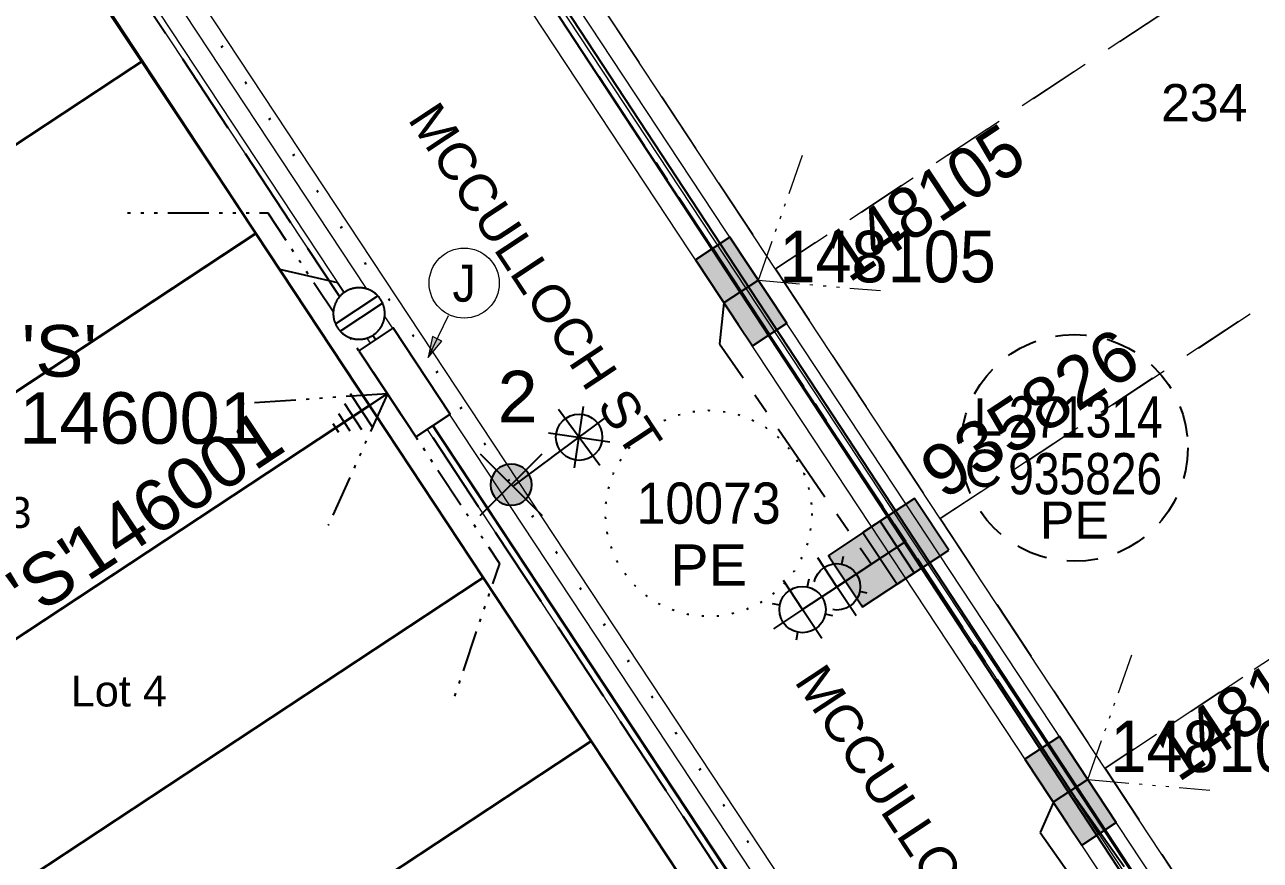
# Model space of a CAD drawing. Header units: metres. Extents: x 302829 to 303440, y 6270651 to 6271380.
# Drawn here: x 303097.1 to 303157, y 6271028.3 to 6271068.9 of the extents above; entities that cross this region are included whole.
import ezdxf
from ezdxf.enums import TextEntityAlignment as Align

# ---------------------------------------------------------------- set-up
doc = ezdxf.new("R2010")
doc.units = ezdxf.units.M
for name, pattern in [('Cable Exist UG', [7, 4, -1, 1, -1]), ('Cable Remove', [1, 0, -1]), ('Dash', [5, 3, -2]), ('DOT', [6.35, 0, -6.35]), ('IE Trench LV', [5.5, 4, -1.5]), ('PHANTOM2', [4.45, 2, -0.5, 0.15, -0.5, 0.15, -0.5, 0.15, -0.5])]:
    doc.linetypes.add(name, pattern=pattern)
doc.layers.get('0').update_dxf_attribs({"color": 6})
doc.layers.add('_User Miscellaneous12', color=252, linetype='Continuous', lineweight=13, plot=False, transparency=0.5)
for name, color, linetype, lineweight in [('_User Miscellaneous5', 151, 'Continuous', 13), ('_User_LV_Exist', 5, 'Continuous', 25), ('_User_SL_Exist', 4, 'Continuous', 25), ('Cadastre Developer_SP_EXT', 96, 'Continuous', 15), ('Cadastre Developer_SP_NEW', 54, 'Continuous', 15), ('Cadastre Roads_SP_EXT', 54, 'Continuous', 15)]:
    doc.layers.add(name, color=color, linetype=linetype, lineweight=lineweight)
for name, color, linetype in [('Equip_LV_NEW', 2, 'Continuous'), ('Equip_SP_SL_EXT', 7, 'Continuous'), ('Mains_LV_New_T84', 2, 'Cable x'), ('Notes', 7, 'Continuous'), ('Notes_LV_MISC', 161, 'Continuous'), ('Notes_SL_MISC', 4, 'Continuous'), ('OH_Details_SP_MISC', 7, 'Continuous'), ('Services_SP_NEW_UG', 2, 'IE Trench LV'), ('SupportsOH_SP_TR_HV_LV_SL_EXT', 7, 'Continuous'), ('SupportsUG_SP_LV_EXT', 7, 'Continuous'), ('SupportsUG_SP_LV_NEW', 2, 'Continuous'), ('SupportsUG_SP_LV_SL_EXT', 7, 'Continuous'), ('Trench_SP_NEW', 2, 'Continuous'), ('UG_Details_SP_MISC', 7, 'Continuous')]:
    doc.layers.add(name, color=color, linetype=linetype)
doc.styles.add('COLUMN_LABEL', font='arial.ttf', dxfattribs={"height": 2})
doc.styles.add('iecARIAL', font='arial.ttf', dxfattribs={"height": 2})
doc.styles.add('ieISOCP', font='arial.ttf', dxfattribs={"height": 1.5})
doc.styles.add('POLE_LABEL', font='arial.ttf', dxfattribs={"height": 2})
doc.styles.add('SL_LABEL', font='arial.ttf', dxfattribs={"height": 2})
doc.styles.get("Standard").update_dxf_attribs({"font": 'arial.ttf'})
doc.linetypes.add('Cable New UG', pattern='A,6,-0.05,["X",Standard,S=1.8,R=0,X=0,Y=-0.94],-1.8', length=7.85)
doc.linetypes.add('Cable x', pattern='A,5,-0.05,["X",Standard,S=1.5,R=0,X=0,Y=-0.75],-1.45', length=6.5)

# ---------------------------------------------------------------- blocks, each defined once
blk = doc.blocks.new('POLE_EXT')
blk.add_hatch(color=256).paths.add_polyline_path([(-1, 0, 1), (1, 0, 1)])
blk.add_lwpolyline([(-1, 0, 1), (1, 0, 1)], format="xyb", close=True)
at = {"flags": 8}
blk.add_attdef('pNumber', text='', height=2, dxfattribs=at).set_placement((2.5, 2.5), align=Align.MIDDLE_CENTER)
at = {"style": 'POLE_LABEL', "flags": 9}
for tag, p in [('STRUCTURE_PLANT_NUMBER', (1.355, 0.028)), ('STREET_CODE', (1.355, -0.2))]:
    blk.add_attdef(tag, text='', height=0.2, dxfattribs=at).set_placement(p, align=Align.MIDDLE_LEFT)
at = {"flags": 9}
for tag, p in [('OWNED_BY', (1.355, -0.4)), ('PARENT', (1.355, -0.6)), ('SPECIAL_USE', (1.355, -0.8)), ('STATE', (1.355, -1)), ('USAGE', (1.355, -1.2)), ('cLV', (1.355, -1.4)), ('hDepth', (1.355, -1.6)), ('hDia', (1.355, -1.8)), ('cHV', (1.355, -2)), ('LBRACKET', (1.355, -2.2)), ('LExisting', (1.355, -2.4)), ('LANTNUMBER', (1.355, -2.6)), ('LOther', (1.355, -2.8)), ('LRemove', (1.355, -3)), ('cLinedev', (1.355, -3.4)), ('LEGEND', (1.355, -3.2)), ('LOCATION', (1.355, -3.6)), ('pExisting', (1.355, -3.8)), ('PFNUMBER', (1.355, -4)), ('NEWPFNUMBER', (1.355, -4.2)), ('pFooting', (1.355, -4.4)), ('pNew', (1.355, -4.6)), ('pRelocate', (1.355, -5)), ('pRemove', (1.355, -5.2)), ('pReplace', (1.355, -5.4)), ('cspan', (1.355, -6)), ('pStay', (1.355, -5.6)), ('pType', (1.355, -5.8)), ('STREETNAME', (1.355, -6.2)), ('SUBURB', (1.355, -6.4)), ('NOTES', (1.355, -6.6)), ('OPERATED_BY', (1.355, -7.014)), ('MAINTAINED_BY', (1.355, -6.814))]:
    blk.add_attdef(tag, text='', height=0.2, dxfattribs=at).set_placement(p, align=Align.MIDDLE_LEFT)
at = {"flags": 1}
blk.add_attdef('Z', (1.355, -7.328), '', height=0.2, dxfattribs=at)
blk = doc.blocks.new('POLE_DEL')
blk.add_hatch(color=256).paths.add_polyline_path([(-1, 0, 1), (1, 0, 1)])
at = {"ltscale": 10}
for p, q in [((-1.5, 1.5), (1.5, -1.5)), ((-1.5, -1.5), (1.5, 1.5))]:
    blk.add_line(p, q, dxfattribs=at)
blk.add_lwpolyline([(-1, 0, 1), (1, 0, 1)], format="xyb", close=True)
at = {"flags": 8}
blk.add_attdef('pNumber', text='', height=2, dxfattribs=at).set_placement((2.5, 2.5), align=Align.MIDDLE_CENTER)
at = {"style": 'POLE_LABEL', "flags": 9}
for tag, p in [('STRUCTURE_PLANT_NUMBER', (1.355, 0.028)), ('STREET_CODE', (1.355, -0.2))]:
    blk.add_attdef(tag, text='', height=0.2, dxfattribs=at).set_placement(p, align=Align.MIDDLE_LEFT)
at = {"flags": 9}
for tag, p in [('OWNED_BY', (1.355, -0.4)), ('PARENT', (1.355, -0.6)), ('SPECIAL_USE', (1.355, -0.8)), ('STATE', (1.355, -1)), ('USAGE', (1.355, -1.2)), ('cLV', (1.355, -1.4)), ('hDepth', (1.355, -1.6)), ('hDia', (1.355, -1.8)), ('cHV', (1.355, -2)), ('LBRACKET', (1.355, -2.2)), ('LExisting', (1.355, -2.4)), ('LANTNUMBER', (1.355, -2.6)), ('LOther', (1.355, -2.8)), ('LRemove', (1.355, -3)), ('cLinedev', (1.355, -3.4)), ('LEGEND', (1.355, -3.2)), ('LOCATION', (1.355, -3.6)), ('pExisting', (1.355, -3.8)), ('PFNUMBER', (1.355, -4)), ('NEWPFNUMBER', (1.355, -4.2)), ('pFooting', (1.355, -4.4)), ('pNew', (1.355, -4.6)), ('pRelocate', (1.355, -5)), ('pRemove', (1.355, -5.2)), ('pReplace', (1.355, -5.4)), ('cspan', (1.355, -6)), ('pStay', (1.355, -5.6)), ('pType', (1.355, -5.8)), ('STREETNAME', (1.355, -6.2)), ('SUBURB', (1.355, -6.4)), ('NOTES', (1.355, -6.6)), ('OPERATED_BY', (1.355, -7.014)), ('MAINTAINED_BY', (1.355, -6.814))]:
    blk.add_attdef(tag, text='', height=0.2, dxfattribs=at).set_placement(p, align=Align.MIDDLE_LEFT)
at = {"flags": 1}
blk.add_attdef('Z', (1.355, -7.328), '', height=0.2, dxfattribs=at)
blk = doc.blocks.new('*U241')
at = {"style": 'SL_LABEL'}
blk.add_attdef('ASSET_NUM', text='', height=1, rotation=36.51151, dxfattribs=at).set_placement((5.031, 4.969), align=Align.MIDDLE_LEFT)
blk.add_attdef('LNUMBER', text='', height=1, rotation=36.51151).set_placement((6.221, 3.361), align=Align.MIDDLE_LEFT)
at = {"flags": 9}
for tag, p in [('LMASTVOCAB', (-6.2, 0)), ('LMAST', (-6, 0)), ('LLAMPVOCAB', (-5.8, 0)), ('LLAMP', (-5.6, 0)), ('LEXIST', (-5.4, 0)), ('LCHARGE3PERCENT', (-5.2, 0)), ('LCHARGE3', (-5, 0)), ('LCHARGE2PERCENT', (-4.8, 0)), ('LCHARGE2', (-4.6, 0)), ('LCHARGE1PERCENT', (-4.4, 0)), ('LCHARGE1', (-4.2, 0)), ('LCATEGORY', (-4, 0)), ('LBRACKETVOCAB', (-3.8, 0)), ('LBRACKET', (-3.6, 0)), ('LKINGHEIGHT', (-3.4, 0)), ('CREPLACE', (-3.2, 0)), ('CREMOVE', (-3, 0)), ('CNUMBER', (-2.8, 0)), ('CNEW', (-2.6, 0)), ('CEXIST', (-2.4, 0)), ('USAGE', (-2.2, 0)), ('STATE', (-2, 0)), ('OWNED_BY', (-1.8, 0)), ('ORIENTATION', (-1.6, 0)), ('OPERATING_VOLTAGE', (-1.4, 0)), ('NO_PHASES', (-1.2, 0)), ('LANTERN_TYPE', (-1, 0)), ('LANTERN_PURPOSE', (-0.8, 0)), ('CONTROL_TYPE', (-0.6, 0)), ('CONSTRUCTED_VOLTAGE', (-0.4, 0))]:
    blk.add_attdef(tag, text='', height=0.001, rotation=270, dxfattribs=at).set_placement(p, align=Align.MIDDLE_LEFT)
at = {"style": 'SL_LABEL', "flags": 9}
blk.add_attdef('STREET_CODE', text='', height=0.001, rotation=270, dxfattribs=at).set_placement((0.001, 0), align=Align.MIDDLE_LEFT)
at = {"flags": 1}
blk.add_attdef('Z', (0, 0), '', height=0.001, rotation=270, dxfattribs=at)
at = {"flags": 9}
for tag, p in [('LNEW', (-1.75, -1.4)), ('LANTNUMBER', (-1.75, -1.4)), ('LOUTREACH', (-1.75, -1.4)), ('LOUTREACHVOCAB', (-1.75, -1.4)), ('LRATECODE', (-1.75, -1.4)), ('LREMOVE', (-1.75, -1.6)), ('LREPLACE', (-1.75, -1.8)), ('NOTES', (-1.75, -1.999)), ('MAINTAINED_BY', (-1.75, -1.999)), ('LTYPE', (-1.75, -2)), ('LTYPEVOCAB', (-1.75, -2.2)), ('SUBURB', (-1.75, -2.249)), ('STREETNAME', (-1.75, -2.249)), ('LOCATION', (-1.75, -2.249)), ('LEGEND', (-1.75, -2.4))]:
    blk.add_attdef(tag, text='', height=0.001, dxfattribs=at).set_placement(p, align=Align.MIDDLE_LEFT)
blk.add_attdef('OPERATED_BY', (-1.75, -2), '', height=0.001, dxfattribs=at)
blk.add_wipeout([(4.571, 3.384), (4.699, 2.159), (4.219, 1.024), (2.994, 0.896), (1.859, 1.376), (1.731, 2.601), (2.211, 3.736), (3.436, 3.864)])
for p, q in [((2.211, 3.736), (3.215, 2.38)), ((2.994, 0.896), (3.436, 3.864)), ((3.215, 2.38), (4.571, 3.384)), ((1.731, 2.601), (4.699, 2.159)), ((0, 0), (3.215, 2.38)), ((3.215, 2.38), (4.219, 1.024))]:
    blk.add_line(p, q)
blk.add_circle((3.215, 2.38), 1.125)
blk = doc.blocks.new('LV_UG_LINKS_CLOSED_NEW')
at = {"layer": 'Equip_LV_NEW'}
for tag, flags, p in [('ACTUAL_STATUS', 9, (3.167, -1.667)), ('CONSTRUCTED_VOLTAGE', 9, (3.167, -1.833)), ('OPERATING_VOLTAGE', 9, (3.167, -2.167)), ('ORIENTATION', 9, (3.167, -2.333)), ('NO_PHASES', 9, (3.167, -2)), ('STATE', 9, (3.167, -2.5)), ('SWITCH_TYPE', 9, (3.167, -2.667)), ('USAGE', 9, (3.167, -2.833)), ('NOTES', 9, (3.167, -3)), ('OWNED_BY', 9, (3.167, -3.167)), ('OPERATED_BY', 9, (3.167, -3.333)), ('MAINTAINED_BY', 9, (3.167, -3.5)), ('NUMBER_OF_PHASES', 9, (3.167, -3.667)), ('TYPE', 9, (3.167, -3.833)), ('Z', 1, (3.167, -4))]:
    blk.add_attdef(tag, text='', height=0.167, dxfattribs=dict(at, flags=flags)).set_placement(p, align=Align.MIDDLE_LEFT)
blk.add_wipeout([(4, 1.25), (3.969, 1.25), (3.939, 1.248), (3.908, 1.247), (3.877, 1.244), (3.847, 1.241), (3.817, 1.236), (3.786, 1.232), (3.756, 1.226), (3.726, 1.22), (3.696, 1.213), (3.667, 1.205), (3.637, 1.196), (3.608, 1.187), (3.579, 1.177), (3.55, 1.166), (3.522, 1.155), (3.493, 1.143), (3.466, 1.13), (3.438, 1.117), (3.411, 1.102), (3.384, 1.088), (3.357, 1.072), (3.331, 1.056), (3.306, 1.039), (3.28, 1.022), (3.255, 1.004), (3.231, 0.985), (3.207, 0.966), (3.184, 0.947), (3.161, 0.926), (3.138, 0.905), (3.116, 0.884), (3.095, 0.862), (3.074, 0.839), (3.053, 0.816), (3.034, 0.793), (3.015, 0.769), (2.996, 0.745), (2.978, 0.72), (2.961, 0.694), (2.944, 0.669), (2.928, 0.643), (2.912, 0.616), (2.898, 0.589), (2.883, 0.562), (2.87, 0.534), (2.857, 0.507), (2.845, 0.478), (2.834, 0.45), (2.823, 0.421), (2.813, 0.392), (2.804, 0.363), (2.795, 0.333), (2.787, 0.304), (2.78, 0.274), (2.774, 0.244), (2.768, 0.214), (2.764, 0.183), (2.759, 0.153), (2.756, 0.123), (2.753, 0.092), (2.752, 0.061), (2.75, 0.031), (2.75, 0), (2.75, -0.031), (2.752, -0.061), (2.753, -0.092), (2.756, -0.123), (2.759, -0.153), (2.764, -0.183), (2.768, -0.214), (2.774, -0.244), (2.78, -0.274), (2.787, -0.304), (2.795, -0.333), (2.804, -0.363), (2.813, -0.392), (2.823, -0.421), (2.834, -0.45), (2.845, -0.478), (2.857, -0.507), (2.87, -0.534), (2.883, -0.562), (2.898, -0.589), (2.912, -0.616), (2.928, -0.643), (2.944, -0.669), (2.961, -0.694), (2.978, -0.72), (2.996, -0.745), (3.015, -0.769), (3.034, -0.793), (3.053, -0.816), (3.074, -0.839), (3.095, -0.862), (3.116, -0.884), (3.138, -0.905), (3.161, -0.926), (3.184, -0.947), (3.207, -0.966), (3.231, -0.985), (3.255, -1.004), (3.28, -1.022), (3.306, -1.039), (3.331, -1.056), (3.357, -1.072), (3.384, -1.088), (3.411, -1.102), (3.438, -1.117), (3.466, -1.13), (3.493, -1.143), (3.522, -1.155), (3.55, -1.166), (3.579, -1.177), (3.608, -1.187), (3.637, -1.196), (3.667, -1.205), (3.696, -1.213), (3.726, -1.22), (3.756, -1.226), (3.786, -1.232), (3.817, -1.236), (3.847, -1.241), (3.877, -1.244), (3.908, -1.247), (3.939, -1.248), (3.969, -1.25), (4, -1.25), (4.031, -1.25), (4.061, -1.248), (4.092, -1.247), (4.123, -1.244), (4.153, -1.241), (4.183, -1.236), (4.214, -1.232), (4.244, -1.226), (4.274, -1.22), (4.304, -1.213), (4.333, -1.205), (4.363, -1.196), (4.392, -1.187), (4.421, -1.177), (4.45, -1.166), (4.478, -1.155), (4.507, -1.143), (4.534, -1.13), (4.562, -1.117), (4.589, -1.102), (4.616, -1.088), (4.643, -1.072), (4.669, -1.056), (4.694, -1.039), (4.72, -1.022), (4.745, -1.004), (4.769, -0.985), (4.793, -0.966), (4.816, -0.947), (4.839, -0.926), (4.862, -0.905), (4.884, -0.884), (4.905, -0.862), (4.926, -0.839), (4.947, -0.816), (4.966, -0.793), (4.985, -0.769), (5.004, -0.745), (5.022, -0.72), (5.039, -0.694), (5.056, -0.669), (5.072, -0.643), (5.088, -0.616), (5.102, -0.589), (5.117, -0.562), (5.13, -0.534), (5.143, -0.507), (5.155, -0.478), (5.166, -0.45), (5.177, -0.421), (5.187, -0.392), (5.196, -0.363), (5.205, -0.333), (5.213, -0.304), (5.22, -0.274), (5.226, -0.244), (5.232, -0.214), (5.236, -0.183), (5.241, -0.153), (5.244, -0.123), (5.247, -0.092), (5.248, -0.061), (5.25, -0.031), (5.25, 0), (5.25, 0.031), (5.248, 0.061), (5.247, 0.092), (5.244, 0.123), (5.241, 0.153), (5.236, 0.183), (5.232, 0.214), (5.226, 0.244), (5.22, 0.274), (5.213, 0.304), (5.205, 0.333), (5.196, 0.363), (5.187, 0.392), (5.177, 0.421), (5.166, 0.45), (5.155, 0.478), (5.143, 0.507), (5.13, 0.534), (5.117, 0.562), (5.102, 0.589), (5.088, 0.616), (5.072, 0.643), (5.056, 0.669), (5.039, 0.694), (5.022, 0.72), (5.004, 0.745), (4.985, 0.769), (4.966, 0.793), (4.947, 0.816), (4.926, 0.839), (4.905, 0.862), (4.884, 0.884), (4.862, 0.905), (4.839, 0.926), (4.816, 0.947), (4.793, 0.966), (4.769, 0.985), (4.745, 1.004), (4.72, 1.022), (4.694, 1.039), (4.669, 1.056), (4.643, 1.072), (4.616, 1.088), (4.589, 1.102), (4.562, 1.117), (4.534, 1.13), (4.507, 1.143), (4.478, 1.155), (4.45, 1.166), (4.421, 1.177), (4.392, 1.187), (4.363, 1.196), (4.333, 1.205), (4.304, 1.213), (4.274, 1.22), (4.244, 1.226), (4.214, 1.232), (4.183, 1.236), (4.153, 1.241), (4.123, 1.244), (4.092, 1.247), (4.061, 1.248), (4.031, 1.25)]).dxf.layer = 'Equip_LV_NEW'
for p, q in [((3.792, 1.232), (3.792, -1.232)), ((4.208, 1.232), (4.208, -1.232))]:
    blk.add_line(p, q, dxfattribs=at)
at = {"layer": 'Equip_LV_NEW', "flags": 128}
blk.add_lwpolyline([(4, 1.25), (3.969, 1.25), (3.939, 1.248), (3.908, 1.247), (3.877, 1.244), (3.847, 1.241), (3.817, 1.236), (3.786, 1.232), (3.756, 1.226), (3.726, 1.22), (3.696, 1.213), (3.667, 1.205), (3.637, 1.196), (3.608, 1.187), (3.579, 1.177), (3.55, 1.166), (3.522, 1.155), (3.493, 1.143), (3.466, 1.13), (3.438, 1.117), (3.411, 1.102), (3.384, 1.088), (3.357, 1.072), (3.331, 1.056), (3.306, 1.039), (3.28, 1.022), (3.255, 1.004), (3.231, 0.985), (3.207, 0.966), (3.184, 0.947), (3.161, 0.926), (3.138, 0.905), (3.116, 0.884), (3.095, 0.862), (3.074, 0.839), (3.053, 0.816), (3.034, 0.793), (3.015, 0.769), (2.996, 0.745), (2.978, 0.72), (2.961, 0.694), (2.944, 0.669), (2.928, 0.643), (2.912, 0.616), (2.898, 0.589), (2.883, 0.562), (2.87, 0.534), (2.857, 0.507), (2.845, 0.478), (2.834, 0.45), (2.823, 0.421), (2.813, 0.392), (2.804, 0.363), (2.795, 0.333), (2.787, 0.304), (2.78, 0.274), (2.774, 0.244), (2.768, 0.214), (2.764, 0.183), (2.759, 0.153), (2.756, 0.123), (2.753, 0.092), (2.752, 0.061), (2.75, 0.031), (2.75, 0), (2.75, -0.031), (2.752, -0.061), (2.753, -0.092), (2.756, -0.123), (2.759, -0.153), (2.764, -0.183), (2.768, -0.214), (2.774, -0.244), (2.78, -0.274), (2.787, -0.304), (2.795, -0.333), (2.804, -0.363), (2.813, -0.392), (2.823, -0.421), (2.834, -0.45), (2.845, -0.478), (2.857, -0.507), (2.87, -0.534), (2.883, -0.562), (2.898, -0.589), (2.912, -0.616), (2.928, -0.643), (2.944, -0.669), (2.961, -0.694), (2.978, -0.72), (2.996, -0.745), (3.015, -0.769), (3.034, -0.793), (3.053, -0.816), (3.074, -0.839), (3.095, -0.862), (3.116, -0.884), (3.138, -0.905), (3.161, -0.926), (3.184, -0.947), (3.207, -0.966), (3.231, -0.985), (3.255, -1.004), (3.28, -1.022), (3.306, -1.039), (3.331, -1.056), (3.357, -1.072), (3.384, -1.088), (3.411, -1.102), (3.438, -1.117), (3.466, -1.13), (3.493, -1.143), (3.522, -1.155), (3.55, -1.166), (3.579, -1.177), (3.608, -1.187), (3.637, -1.196), (3.667, -1.205), (3.696, -1.213), (3.726, -1.22), (3.756, -1.226), (3.786, -1.232), (3.817, -1.236), (3.847, -1.241), (3.877, -1.244), (3.908, -1.247), (3.939, -1.248), (3.969, -1.25), (4, -1.25), (4.031, -1.25), (4.061, -1.248), (4.092, -1.247), (4.123, -1.244), (4.153, -1.241), (4.183, -1.236), (4.214, -1.232), (4.244, -1.226), (4.274, -1.22), (4.304, -1.213), (4.333, -1.205), (4.363, -1.196), (4.392, -1.187), (4.421, -1.177), (4.45, -1.166), (4.478, -1.155), (4.507, -1.143), (4.534, -1.13), (4.562, -1.117), (4.589, -1.102), (4.616, -1.088), (4.643, -1.072), (4.669, -1.056), (4.694, -1.039), (4.72, -1.022), (4.745, -1.004), (4.769, -0.985), (4.793, -0.966), (4.816, -0.947), (4.839, -0.926), (4.862, -0.905), (4.884, -0.884), (4.905, -0.862), (4.926, -0.839), (4.947, -0.816), (4.966, -0.793), (4.985, -0.769), (5.004, -0.745), (5.022, -0.72), (5.039, -0.694), (5.056, -0.669), (5.072, -0.643), (5.088, -0.616), (5.102, -0.589), (5.117, -0.562), (5.13, -0.534), (5.143, -0.507), (5.155, -0.478), (5.166, -0.45), (5.177, -0.421), (5.187, -0.392), (5.196, -0.363), (5.205, -0.333), (5.213, -0.304), (5.22, -0.274), (5.226, -0.244), (5.232, -0.214), (5.236, -0.183), (5.241, -0.153), (5.244, -0.123), (5.247, -0.092), (5.248, -0.061), (5.25, -0.031), (5.25, 0), (5.25, 0.031), (5.248, 0.061), (5.247, 0.092), (5.244, 0.123), (5.241, 0.153), (5.236, 0.183), (5.232, 0.214), (5.226, 0.244), (5.22, 0.274), (5.213, 0.304), (5.205, 0.333), (5.196, 0.363), (5.187, 0.392), (5.177, 0.421), (5.166, 0.45), (5.155, 0.478), (5.143, 0.507), (5.13, 0.534), (5.117, 0.562), (5.102, 0.589), (5.088, 0.616), (5.072, 0.643), (5.056, 0.669), (5.039, 0.694), (5.022, 0.72), (5.004, 0.745), (4.985, 0.769), (4.966, 0.793), (4.947, 0.816), (4.926, 0.839), (4.905, 0.862), (4.884, 0.884), (4.862, 0.905), (4.839, 0.926), (4.816, 0.947), (4.793, 0.966), (4.769, 0.985), (4.745, 1.004), (4.72, 1.022), (4.694, 1.039), (4.669, 1.056), (4.643, 1.072), (4.616, 1.088), (4.589, 1.102), (4.562, 1.117), (4.534, 1.13), (4.507, 1.143), (4.478, 1.155), (4.45, 1.166), (4.421, 1.177), (4.392, 1.187), (4.363, 1.196), (4.333, 1.205), (4.304, 1.213), (4.274, 1.22), (4.244, 1.226), (4.214, 1.232), (4.183, 1.236), (4.153, 1.241), (4.123, 1.244), (4.092, 1.247), (4.061, 1.248), (4.031, 1.25)], close=True, dxfattribs=at)
blk = doc.blocks.new('*U289')
at = {"layer": '_User_LV_Exist'}
for p, q in [((-3, 0.75), (-3, -0.75)), ((-2.5, 1), (-2.5, -1)), ((-4, 0.25), (-4, -0.25)), ((-3.5, 0.5), (-3.5, -0.5))]:
    blk.add_line(p, q, dxfattribs=at)
at = {"width": 0.9}
blk.add_attdef('ASSET_NUM', text='', height=2, dxfattribs=at).set_placement((4, 2), align=Align.MIDDLE_LEFT)
for tag, p, flags in [('SUBURB', (-2, 0), 1), ('STREETNAME', (-1.8, 0), 9), ('PARENT', (-1.6, 0), 9), ('NOTES', (-1.4, 0), 9), ('LOCATION', (-1.2, 0), 9), ('LEGEND', (-1, 0), 9), ('USAGE', (-0.8, 0), 9), ('SUPPORT_TYPE', (-0.6, 0), 9), ('STATE', (-0.4, 0), 9), ('OWNED_BY', (-0.2, 0), 9)]:
    blk.add_attdef(tag, p, '', height=0.2, rotation=270, dxfattribs=dict(flags=flags))
blk.add_wipeout([(1, 2.5), (1, -2.5), (-1, -2.5), (-1, 2.5)])
blk.add_lwpolyline([(-1, 2.5), (-1, -1.25), (-1, 1.25), (-1, -2.5), (1, -2.5), (1, 2.5)], close=True)
at = {"layer": '_User_LV_Exist'}
blk.add_line((-1, 0), (-2.5, 0), dxfattribs=at)
at = {"layer": 'Equip_LV_NEW', "ltscale": 10, "rotation": 89.99999999999997}
blk.add_blockref('LV_UG_LINKS_CLOSED_NEW', (0, 0), dxfattribs=at)
blk = doc.blocks.new('*U277')
blk.add_hatch(color=256).paths.add_polyline_path([(-0.543, 2.637), (-2.212, 1.535), (0.543, -2.637), (2.212, -1.535)])
for p, q in [((-1.377, 2.086), (1.377, -2.086)), ((0.835, 0.551), (-0.835, -0.551))]:
    blk.add_line(p, q)
at = {"ltscale": 10}
blk.add_line((1.377, -2.086), (-1.377, 2.086), dxfattribs=at)
blk.add_lwpolyline([(-2.212, 1.535), (-1.523, 0.492), (-0.146, -1.594), (0.543, -2.637), (2.212, -1.535), (-0.543, 2.637)], close=True)
at = {"width": 0.9, "flags": 8}
blk.add_attdef('ASSET_NUM', text='', height=2, rotation=90, dxfattribs=at).set_placement((6.818, 0.839), align=Align.MIDDLE_LEFT)
for tag, p, flags in [('OWNED_BY', (8.818, -3.361), 9), ('STATE', (8.818, -3.561), 9), ('SUPPORT_TYPE', (8.818, -3.761), 9), ('USAGE', (8.818, -3.961), 9), ('LEGEND', (8.818, -4.161), 9), ('LOCATION', (8.818, -4.361), 9), ('STREETNAME', (8.818, -4.961), 9), ('NOTES', (8.818, -4.561), 9), ('PARENT', (8.818, -4.761), 9), ('SUBURB', (8.818, -5.161), 1)]:
    blk.add_attdef(tag, p, '', height=0.2, dxfattribs=dict(flags=flags))
blk = doc.blocks.new('*U278')
blk.add_hatch(color=256).paths.add_polyline_path([(-0.425, -2.078), (2.078, -0.425), (0.425, 2.078), (-2.078, 0.425)])
blk.add_lwpolyline([(2.078, -0.425), (0.425, 2.078), (-2.078, 0.425), (-0.425, -2.078)], close=True)
at = {"flags": 9}
for tag, p in [('SUBURB', (-1.813, 1.8)), ('NOTES', (-1.813, 2)), ('STREETNAME', (-1.813, 1.6)), ('LOCATION', (-1.813, 1.4)), ('LEGEND', (-1.813, 1.2)), ('OWNED_BY', (-1.813, 0.6)), ('USAGE', (-1.813, 1)), ('STATE', (-1.813, 0.8)), ('COLUMN_TYPE', (-1.813, 0.4))]:
    blk.add_attdef(tag, text='', height=0.2, rotation=180, dxfattribs=at).set_placement(p, align=Align.MIDDLE_LEFT)
at = {"flags": 1}
blk.add_attdef('Z', (-1.813, 2.351), '', height=0.2, rotation=180, dxfattribs=at)
at = {"flags": 9}
for tag, style, p in [('STRUCTURE_PLANT_NUMBER', 'POLE_LABEL', (-1.813, -0.031)), ('STREET_CODE', 'COLUMN_LABEL', (-1.813, 0.2))]:
    blk.add_attdef(tag, text='', height=0.2, rotation=180, dxfattribs=dict(at, style=style)).set_placement(p, align=Align.MIDDLE_LEFT)
at = {"style": 'COLUMN_LABEL', "width": 0.9, "flags": 8}
blk.add_attdef('ASSET_NUM', text='', height=2, rotation=270, dxfattribs=at).set_placement((2, -4), align=Align.MIDDLE_LEFT)
blk = doc.blocks.new('*U299')
at = {"flags": 9}
for tag, p in [('LRATECODE', (-7.4, 0)), ('LOUTREACHVOCAB', (-7.2, 0)), ('LOUTREACH', (-7, 0)), ('LANTNUMBER', (-6.6, 0)), ('LNEW', (-6.4, 0)), ('LMASTVOCAB', (-6.2, 0)), ('LMAST', (-6, 0)), ('LLAMPVOCAB', (-5.8, 0)), ('LLAMP', (-5.6, 0)), ('LEXIST', (-5.4, 0)), ('LCHARGE3PERCENT', (-5.2, 0)), ('LCHARGE3', (-5, 0)), ('LCHARGE2PERCENT', (-4.8, 0)), ('LCHARGE2', (-4.6, 0)), ('LCHARGE1PERCENT', (-4.4, 0)), ('LCHARGE1', (-4.2, 0)), ('LCATEGORY', (-4, 0)), ('LBRACKETVOCAB', (-3.8, 0)), ('LBRACKET', (-3.6, 0)), ('LKINGHEIGHT', (-3.4, 0)), ('CREPLACE', (-3.2, 0)), ('CREMOVE', (-3, 0)), ('CNUMBER', (-2.8, 0)), ('CNEW', (-2.6, 0)), ('CEXIST', (-2.4, 0)), ('USAGE', (-2.2, 0)), ('STATE', (-2, 0)), ('OWNED_BY', (-1.8, 0)), ('ORIENTATION', (-1.6, 0)), ('OPERATING_VOLTAGE', (-1.4, 0)), ('NO_PHASES', (-1.2, 0)), ('LANTERN_TYPE', (-1, 0)), ('LANTERN_PURPOSE', (-0.8, 0)), ('CONTROL_TYPE', (-0.6, 0)), ('CONSTRUCTED_VOLTAGE', (-0.4, 0))]:
    blk.add_attdef(tag, text='', height=0.001, rotation=270, dxfattribs=at).set_placement(p, align=Align.MIDDLE_LEFT)
at = {"style": 'SL_LABEL', "flags": 9}
blk.add_attdef('STREET_CODE', text='', height=0.001, rotation=270, dxfattribs=at).set_placement((0.001, 0), align=Align.MIDDLE_LEFT)
at = {"flags": 1}
blk.add_attdef('Z', (0, 0), '', height=0.001, rotation=270, dxfattribs=at)
at = {"width": 0.9}
blk.add_attdef('LNUMBER', text='', height=1, rotation=213.4515, dxfattribs=at).set_placement((-6.392, -3.024), align=Align.MIDDLE_LEFT)
at = {"flags": 9}
for tag, p in [('LREMOVE', (0, -7.6)), ('LREPLACE', (0, -7.8)), ('LTYPE', (0, -8)), ('LTYPEVOCAB', (0, -8.2)), ('LEGEND', (0, -8.4)), ('SUBURB', (0, -8.6)), ('STREETNAME', (0, -8.8)), ('LOCATION', (0, -9)), ('NOTES', (0, -9.2)), ('MAINTAINED_BY', (0, -9.863))]:
    blk.add_attdef(tag, text='', height=0.001, dxfattribs=at).set_placement(p, align=Align.MIDDLE_LEFT)
blk.add_attdef('OPERATED_BY', (0, -9.607), '', height=0.001, dxfattribs=at)
blk.add_wipeout([(-4.745, -3.135), (-4.807, -1.905), (-4.268, -0.797), (-3.037, -0.735), (-1.93, -1.275), (-1.868, -2.505), (-2.407, -3.613), (-3.638, -3.675)])
for p, q in [((0, 0), (-3.337, -2.205)), ((-3.337, -2.205), (-4.268, -0.797)), ((-3.037, -0.735), (-3.112, -1.103)), ((-4.807, -1.905), (-4.44, -1.98)), ((-3.337, -2.205), (-4.745, -3.135)), ((-2.407, -3.613), (-3.337, -2.205)), ((-1.868, -2.505), (-2.235, -2.43)), ((-3.638, -3.675), (-3.563, -3.307))]:
    blk.add_line(p, q)
blk.add_circle((-3.337, -2.205), 1.125)
blk = doc.blocks.new('*U261')
at = {"linetype": 'Dash', "ltscale": 0.5}
blk.add_circle((0, 0), 5.5, dxfattribs=at)
at = {"char_height": 1.8}
for s, insert, attachment_point in [('L', (-3.5, 1.5), 6), ('C', (-3.5, -1), 6), ('PE', (0, -2.6), 2), ('PE', (0, -2.6), 2)]:
    blk.add_mtext(s, dxfattribs=dict(at, insert=insert, attachment_point=attachment_point))
at = {"width": 0.9}
for tag, p in [('SNUMBER', (-3.25, 1.5)), ('CNUMBER', (-3.25, -1))]:
    blk.add_attdef(tag, text='', height=1.8, dxfattribs=at).set_placement(p, align=Align.MIDDLE_LEFT)
at = {"flags": 1}
blk.add_attdef('Z', (0, 0), '', height=0.2, dxfattribs=at)
blk = doc.blocks.new('*U302')
h = blk.add_hatch(color=256)
h.dxf.hatch_style = 1
h.paths.add_polyline_path([(-1.079, -2.811), (-1.529, -2.593), (-1.738, -3.602)])
blk.add_line((-1.738, -3.602), (-0.761, -1.576))
at = {"flags": 128}
blk.add_lwpolyline([(-1.079, -2.811), (-1.529, -2.593), (-1.738, -3.602), (-1.079, -2.811)], dxfattribs=at)
blk.add_circle((0, 0), 1.7)
at = {"width": 0.9}
blk.add_attdef('CODE', text='', height=1.8, dxfattribs=at).set_placement((0, 0), align=Align.MIDDLE_CENTER)
at = {"flags": 1}
blk.add_attdef('Z', (0, 0), '', height=0.2, dxfattribs=at)
blk = doc.blocks.new('*U337')
at = {"linetype": 'DOT', "ltscale": 0.1}
blk.add_circle((0, 0), 5, dxfattribs=at)
at = {"linetype": 'DOT', "ltscale": 10, "insert": (0, -1.5), "char_height": 2, "attachment_point": 2, "style": 'iecARIAL'}
blk.add_mtext('PE', dxfattribs=at)
at = {"width": 0.9, "flags": 4}
blk.add_attdef('SL14', text='', height=2, dxfattribs=at).set_placement((0, 0.5), align=Align.MIDDLE)
at = {"flags": 1}
blk.add_attdef('Z', (0, 0), '', height=0.2, dxfattribs=at)

msp = doc.modelspace()

# ---------------------------------------------------------------- linework, layer by layer
at = {"layer": '_User Miscellaneous5', "linetype": 'PHANTOM2'}
for points in [[(303132.643, 6271056.471), (303134.781, 6271062.524)], [(303132.643, 6271056.471), (303138.566, 6271055.962)], [(303148.605, 6271032.26), (303150.744, 6271038.312)], [(303148.605, 6271032.26), (303154.528, 6271031.751)]]:
    msp.add_lwpolyline(points, dxfattribs=at)
at = {"layer": '_User_LV_Exist', "color": 2, "linetype": 'Cable New UG', "ltscale": 0.8, "flags": 128}
msp.add_lwpolyline([(303021.913, 6271153.041), (303023.624, 6271150.429), (303031.919, 6271155.739), (303021.836, 6271170.191), (303026.765, 6271173.445), (303033.785, 6271171.874), (303048.579, 6271149.406), (303047.713, 6271146.163), (303053.727, 6271136.773), (303056.988, 6271135.914), (303109.423, 6271057.009), (303112.247, 6271056.361), (303115.491, 6271051.516), (303136.984, 6271018.973)], dxfattribs=at)
at = {"layer": '_User_LV_Exist', "linetype": 'Cable Exist UG', "flags": 128}
msp.add_lwpolyline([(303146.936, 6271031.158), (303146.301, 6271029.694), (303162.463, 6271006.722), (303163.606, 6271004.889), (303172.841, 6271002.743), (303174.408, 6271003.822)], dxfattribs=at)
at = {"layer": 'Cadastre Developer_SP_EXT', "linetype": 'Dash'}
for points in [[(303160.523, 6271092.864), (303125.205, 6271069.535), (303133.465, 6271057.015), (303168.788, 6271080.347), (303160.523, 6271092.864)], [(303168.788, 6271080.347), (303133.465, 6271057.015), (303141.453, 6271044.914), (303176.776, 6271068.246), (303168.788, 6271080.347)], [(303163.352, 6271042.001), (303175.033, 6271049.718), (303184.765, 6271056.145), (303176.776, 6271068.246), (303141.453, 6271044.914), (303149.44, 6271032.811), (303163.352, 6271042.001)], [(303163.352, 6271042.001), (303149.44, 6271032.811), (303165.464, 6271008.529), (303172.307, 6271007.234), (303181.87, 6271013.963), (303163.352, 6271042.001)]]:
    msp.add_lwpolyline(points, close=True, dxfattribs=at)
at = {"layer": 'Cadastre Developer_SP_NEW', "lineweight": 35}
for p, q in [((303078.07, 6271038.785), (303108.281, 6271058.738)), ((303108.281, 6271058.738), (303113.792, 6271050.394)), ((303113.792, 6271050.394), (303083.581, 6271030.441))]:
    msp.add_line(p, q, dxfattribs=at).dxf.unprotected_set("ltscale", 0)
at = {"layer": 'Cadastre Developer_SP_NEW', "lineweight": 35, "const_width": 0.125}
for points in [[(303102.77, 6271067.082), (303072.559, 6271047.13), (303066.78, 6271055.879), (303096.991, 6271075.832), (303102.77, 6271067.082)], [(303072.559, 6271047.13), (303102.77, 6271067.082), (303108.281, 6271058.738), (303078.07, 6271038.785), (303072.559, 6271047.13)], [(303119.303, 6271042.049), (303089.092, 6271022.097), (303083.581, 6271030.441), (303113.792, 6271050.394), (303119.303, 6271042.049)], [(303089.092, 6271022.097), (303119.303, 6271042.049), (303124.538, 6271034.122), (303094.327, 6271014.169), (303089.092, 6271022.097)], [(303094.327, 6271014.169), (303124.538, 6271034.122), (303129.774, 6271026.195), (303099.563, 6271006.242), (303094.327, 6271014.169)]]:
    msp.add_lwpolyline(points, close=True, dxfattribs=at).dxf.unprotected_set("ltscale", 0)
at = {"layer": 'OH_Details_SP_MISC', "color": 7, "linetype": 'Cable Remove', "lineweight": 30, "ltscale": 2, "flags": 128}
msp.add_lwpolyline([(303143.739, 6271011.697), (303120.684, 6271046.554), (303099.1, 6271079.187)], dxfattribs=at)
at = {"layer": 'Services_SP_NEW_UG', "color": 2, "linetype": 'PHANTOM2', "flags": 128}
for points in [[(303114.657, 6271050.965), (303108.88, 6271059.712), (303101.88, 6271059.712)], [(303114.657, 6271050.965), (303107.674, 6271050.477)], [(303114.657, 6271050.965), (303111.795, 6271044.577)], [(303114.657, 6271050.965), (303120.09, 6271042.738), (303117.841, 6271036.109)]]:
    msp.add_lwpolyline(points, dxfattribs=at)
at = {"layer": 'Trench_SP_NEW', "linetype": 'IE Trench LV', "flags": 128}
msp.add_lwpolyline([(303092.606, 6271085.557), (303127.334, 6271032.973), (303150.869, 6270997.338), (303149.165, 6270989.028), (303135.815, 6270980.211), (303119.126, 6270969.189)], dxfattribs=at)

# ---------------------------------------------------------------- block references
at = {"layer": '_User_LV_Exist'}
ref = msp.add_blockref('*U277', (303131.807, 6271055.92), dxfattribs=at)
ref.add_attrib('ASSET_NUM', '148105', dxfattribs={"layer": '0', "height": 2.5, "width": 0.9}).set_placement((303133.659, 6271057.615), align=Align.MIDDLE_LEFT)
ref = msp.add_blockref('*U277', (303147.77, 6271031.709), dxfattribs=at)
ref.add_attrib('ASSET_NUM', '148106', dxfattribs={"layer": '0', "height": 2.5, "width": 0.9}).set_placement((303149.697, 6271033.872), align=Align.MIDDLE_LEFT)
at = {"layer": 'Notes_SL_MISC', "ltscale": 10}
ref = msp.add_blockref('*U261', (303147.955, 6271048.339), dxfattribs=at)
ref.add_attrib('SNUMBER', '271314', dxfattribs={"layer": '0', "ltscale": 10, "height": 2, "width": 0.8}).set_placement((303148.505, 6271048.839), align=Align.CENTER)
ref.add_attrib('CNUMBER', '935826', dxfattribs={"ltscale": 10, "height": 2, "width": 0.8}).set_placement((303148.479, 6271048.089), align=Align.TOP_CENTER)
at = {"layer": 'OH_Details_SP_MISC'}
ref = msp.add_blockref('POLE_DEL', (303120.657, 6271046.554), dxfattribs=at)
ref.add_attrib('ASSET_NUM', '2', dxfattribs={"height": 2.5, "style": 'POLE_LABEL'}).set_placement((303120.001, 6271050.826), align=Align.MIDDLE_LEFT)
at = {"layer": 'SupportsOH_SP_TR_HV_LV_SL_EXT'}
msp.add_blockref('POLE_EXT', (303120.657, 6271046.554), dxfattribs=at)
at = {"layer": 'SupportsUG_SP_LV_EXT'}
ref = msp.add_blockref('*U277', (303131.807, 6271055.92), dxfattribs=at)
ref.add_attrib('ASSET_NUM', '148105', dxfattribs={"layer": '0', "height": 2.5, "rotation": 33.4515, "width": 0.9}).set_placement((303136.34, 6271057.354), align=Align.MIDDLE_LEFT)
ref = msp.add_blockref('*U277', (303147.77, 6271031.709), dxfattribs=at)
ref.add_attrib('ASSET_NUM', '148106', dxfattribs={"layer": '0', "height": 2.5, "rotation": 33.4515, "width": 0.9}).set_placement((303152.303, 6271033.143), align=Align.MIDDLE_LEFT)
at = {"layer": 'SupportsUG_SP_LV_SL_EXT'}
ref = msp.add_blockref('*U278', (303139.786, 6271043.807), dxfattribs=at)
ref.add_attrib('ASSET_NUM', '935826', dxfattribs={"layer": '0', "height": 2.5, "rotation": 33.44564, "style": 'COLUMN_LABEL'}).set_placement((303140.92, 6271046.812), align=Align.MIDDLE_LEFT)

# ---------------------------------------------------------------- texts
at = {"layer": 'Cadastre Developer_SP_EXT'}
msp.add_text('234', height=1.8, dxfattribs=at).set_placement((303152.153, 6271064.178))
at = {"layer": 'Cadastre Developer_SP_NEW', "style": 'ieISOCP'}
for s, p in [('Lot 3', (303092.749, 6271044.457)), ('Lot 4', (303099.313, 6271035.801))]:
    msp.add_text(s, height=1.5, dxfattribs=at).set_placement(p)
at = {"layer": 'Cadastre Roads_SP_EXT'}
msp.add_text('MCCULLOCH ST', height=1.8, rotation=303.46246, dxfattribs=at).set_placement((303134.348, 6271037.021))

# ---------------------------------------------------------------- next in the draw order: block references
at = {"layer": 'Equip_SP_SL_EXT', "linetype": 'Continuous'}
msp.add_blockref('*U241', (303120.736, 6271046.475), dxfattribs=at)

# ---------------------------------------------------------------- next in the draw order: linework, layer by layer
at = {"layer": '_User Miscellaneous12', "color": 5, "flags": 128}
for points in [[(303027.477, 6271042.431), (303086.21, 6270953.506), (303096.388, 6270951.416), (303151.227, 6270987.633), (303153.314, 6270997.81), (303094.525, 6271086.825)], [(303029.146, 6271043.533), (303087.422, 6270955.299), (303095.978, 6270953.542), (303149.434, 6270988.846), (303151.188, 6270997.4), (303092.856, 6271085.722)]]:
    msp.add_lwpolyline(points, dxfattribs=at)
at = {"layer": '_User Miscellaneous12', "color": 1, "flags": 128}
msp.add_lwpolyline([(303028.311, 6271042.982), (303086.816, 6270954.403), (303096.183, 6270952.479), (303150.33, 6270988.24), (303152.251, 6270997.605), (303093.69, 6271086.273)], dxfattribs=at)
at = {"layer": '_User Miscellaneous12', "color": 3, "flags": 128}
msp.add_lwpolyline([(303029.396, 6271043.699), (303087.604, 6270955.568), (303095.916, 6270953.861), (303149.165, 6270989.028), (303150.869, 6270997.338), (303092.606, 6271085.557)], dxfattribs=at)
at = {"layer": '_User Miscellaneous12', "flags": 128}
msp.add_lwpolyline([(303030.826, 6271044.641), (303088.635, 6270957.092), (303095.568, 6270955.668), (303147.641, 6270990.059), (303149.062, 6270996.989), (303091.187, 6271084.62)], dxfattribs=at)
at = {"layer": 'Mains_LV_New_T84', "color": 2, "linetype": 'Cable New UG', "ltscale": 0.8, "flags": 128}
msp.add_lwpolyline([(303021.913, 6271153.041), (303023.624, 6271150.429), (303031.919, 6271155.739), (303021.836, 6271170.191), (303026.765, 6271173.445), (303033.785, 6271171.874), (303109.423, 6271057.009), (303112.247, 6271056.361), (303115.491, 6271051.516), (303136.984, 6271018.973)], dxfattribs=at)

# ---------------------------------------------------------------- next in the draw order: block references
at = {"layer": 'SupportsUG_SP_LV_NEW'}
ref = msp.add_blockref('*U289', (303115.491, 6271051.516), dxfattribs=dict(at, rotation=33.46466788238853))
ref.add_attrib('ASSET_NUM', '146001', dxfattribs={"layer": '0', "height": 2.5, "rotation": 33.46467}).set_placement((303099.426, 6271042.871), align=Align.MIDDLE_LEFT)

# ---------------------------------------------------------------- next in the draw order: linework, layer by layer
at = {"layer": '_User Miscellaneous12', "flags": 128}
for points in [[(303193.325, 6271022.024), (303172.307, 6271007.234), (303165.464, 6271008.529), (303089.264, 6271123.994)], [(303193.9, 6271021.206), (303172.537, 6271006.173), (303164.862, 6271007.625), (303088.429, 6271123.443)], [(303194.476, 6271020.389), (303172.766, 6271005.112), (303164.261, 6271006.721), (303087.594, 6271122.893)], [(303194.303, 6271020.634), (303172.697, 6271005.43), (303164.441, 6271006.992), (303087.845, 6271123.058)], [(303195.051, 6271019.571), (303172.996, 6271004.05), (303163.659, 6271005.817), (303086.76, 6271122.342)]]:
    msp.add_lwpolyline(points, dxfattribs=at)

# ---------------------------------------------------------------- next in the draw order: texts
at = {"layer": '_User Miscellaneous5', "insert": (303095.979, 6271042.06), "char_height": 2.5, "attachment_point": 1, "rotation": 33.4316, "style": 'ieISOCP'}
msp.add_mtext_dynamic_manual_height_columns("'S'", width=2.44742, gutter_width=7.5, heights=[0], dxfattribs=at)
at = {"layer": '_User_LV_Exist'}
msp.add_text('MCCULLOCH ST', height=1.8, rotation=303.46246, dxfattribs=at).set_placement((303115.611, 6271064.273))

# ---------------------------------------------------------------- next in the draw order: block references
at = {"layer": 'Equip_SP_SL_EXT'}
msp.add_blockref('*U299', (303139.786, 6271043.807), dxfattribs=at)

# ---------------------------------------------------------------- next in the draw order: linework, layer by layer
at = {"layer": 'UG_Details_SP_MISC'}
for p, q in [((303164.075, 6271007.548), (303109.94, 6271090.013)), ((303163.785, 6271007.116), (303109.539, 6271089.749))]:
    msp.add_line(p, q, dxfattribs=at)

# ---------------------------------------------------------------- next in the draw order: block references
at = {"layer": '_User_LV_Exist'}
ref = msp.add_blockref('*U289', (303115.491, 6271051.516), dxfattribs=dict(at, rotation=33.46466788238853))
ref.add_attrib('ASSET_NUM', '146001', dxfattribs={"layer": '0', "height": 2.5}).set_placement((303096.82, 6271049.789), align=Align.MIDDLE_LEFT)
at = {"layer": '_User_SL_Exist'}
msp.add_blockref('*U299', (303138.118, 6271042.704), dxfattribs=at)

# ---------------------------------------------------------------- next in the draw order: linework, layer by layer
at = {"layer": '_User_LV_Exist', "linetype": 'Cable Exist UG', "flags": 128}
for points in [[(303109.485, 6271089.713), (303147.77, 6271031.709), (303164.842, 6271007.629), (303173.368, 6271005.746), (303194.303, 6271020.634)], [(303130.973, 6271055.369), (303130.76, 6271053.381), (303138.118, 6271042.704)]]:
    msp.add_lwpolyline(points, dxfattribs=at)

# ---------------------------------------------------------------- next in the draw order: block references
at = {"layer": '_User Miscellaneous5'}
msp.add_blockref('*U302', (303118.381, 6271056.328), dxfattribs=at).add_auto_attribs({'CODE': 'J'})
at = {"layer": '_User_SL_Exist'}
msp.add_blockref('*U278', (303138.118, 6271042.704), dxfattribs=at)
at = {"layer": 'Notes', "ltscale": 10}
ref = msp.add_blockref('*U337', (303130.23, 6271045.161), dxfattribs=at)
ref.add_attrib('SL14', '10073', dxfattribs={"layer": '0', "ltscale": 10, "height": 2, "width": 0.9}).set_placement((303130.23, 6271045.661), align=Align.MIDDLE)

# ---------------------------------------------------------------- next in the draw order: texts
at = {"layer": 'Notes_LV_MISC', "insert": (303096.932, 6271054.293), "char_height": 2.5, "attachment_point": 1}
msp.add_mtext_dynamic_manual_height_columns("'S' ", width=20.18065, gutter_width=7.5, heights=[0], dxfattribs=at)

doc.saveas('drawing.dxf')
